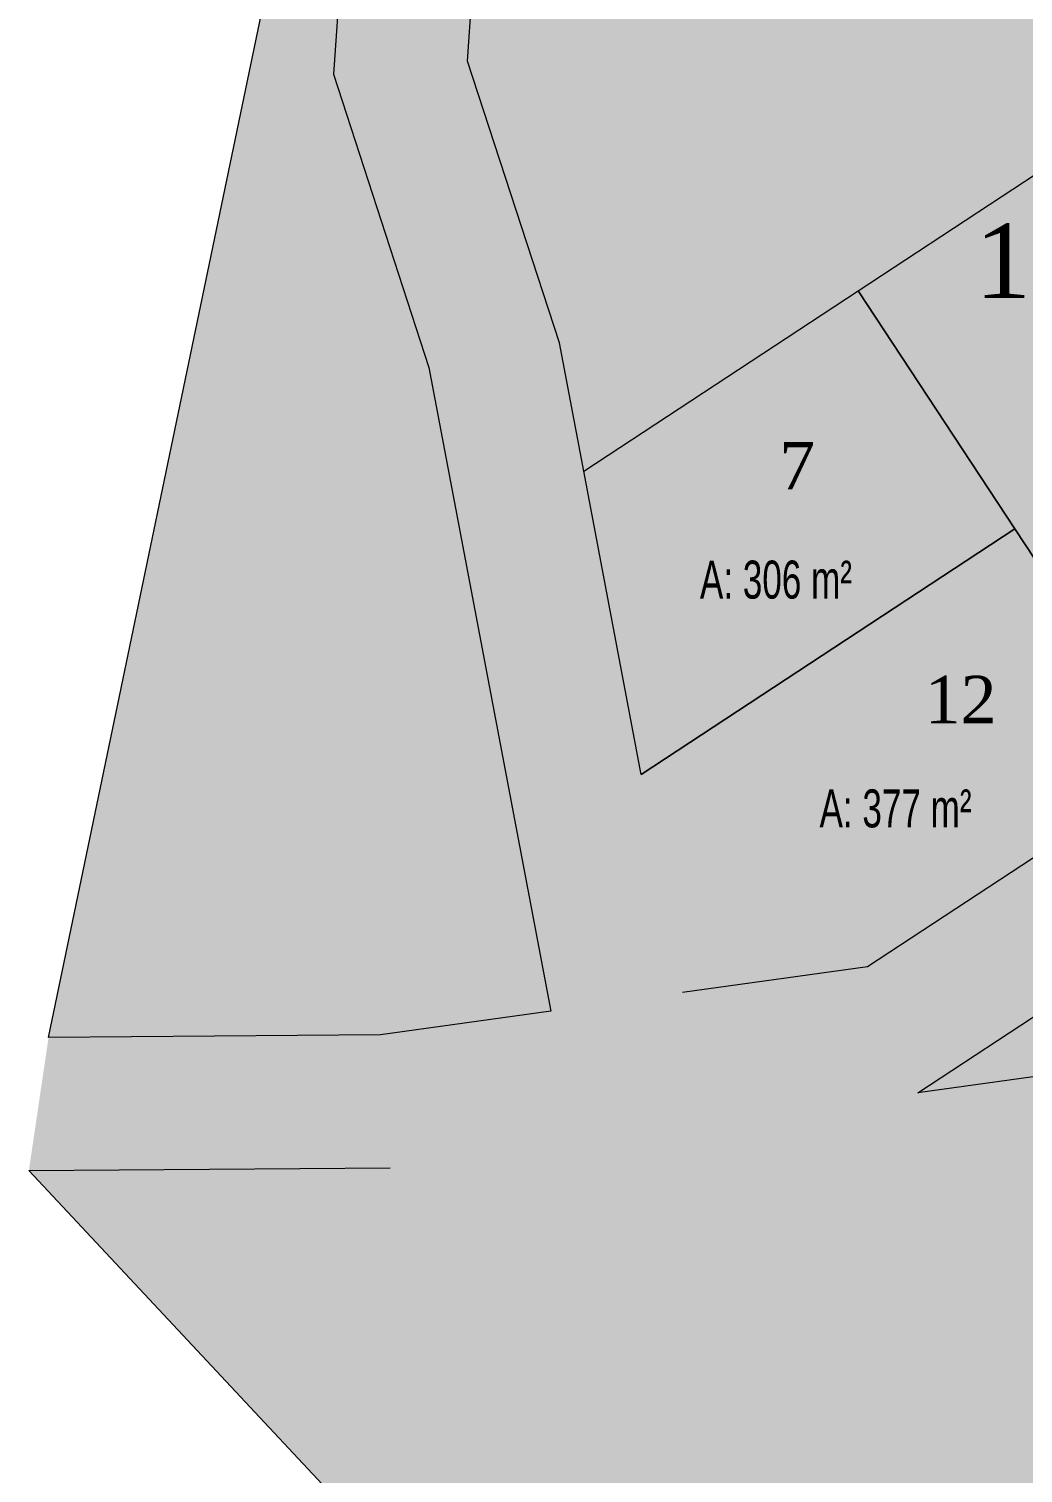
# Model space of a CAD drawing. Header units: metres. Extents: x 476631 to 477421, y 4483749 to 4484052.
# Drawn here: x 476630.7 to 476683, y 4483831.1 to 4483907.2 of the extents above; entities that cross this region are included whole.
import ezdxf

# ---------------------------------------------------------------- set-up
doc = ezdxf.new("R2010")
doc.units = ezdxf.units.M
for name, color, linetype, lineweight in [('M2', 1, 'Continuous', 25), ('serbest', 10, 'Continuous', 0), ('TK_PARSEL', 1, 'Continuous', 0), ('ZC_10', 1, 'Continuous', 0), ('ZC_7', 18, 'Continuous', 0)]:
    doc.layers.add(name, color=color, linetype=linetype, lineweight=lineweight)
doc.styles.add('M2', font='', dxfattribs={"width": 0.9, "height": 12})
doc.styles.get("Standard").update_dxf_attribs({"font": 'TimesNewRoman.ttf'})
doc.styles.get('M2').set_extended_font_data('Swis721 LtCn BT')

msp = doc.modelspace()

# ---------------------------------------------------------------- hatches: boundary and pattern name
at = {"layer": 'M2', "true_color": 0x636466}
h = msp.add_hatch(color=251, dxfattribs=at)
h.dxf.hatch_style = 1
h.paths.add_polyline_path([(476658.642, 4483890.63), (476653.796, 4483905.46), (476655.414, 4483928.887), (476648.948, 4483936.862), (476646.732, 4483904.775), (476651.764, 4483889.329), (476658.171, 4483855.464), (476665.113, 4483856.436), (476662.938, 4483867.92), (476659.918, 4483883.886)])
h = msp.add_hatch(color=251, dxfattribs=at)
h.dxf.hatch_style = 1
h.paths.add_polyline_path([(476691.591, 4483860.425), (476701.619, 4483867.015), (476741.956, 4483893.523), (476733.298, 4483896.21), (476674.846, 4483857.797), (476665.113, 4483856.436), (476658.171, 4483855.464), (476649.205, 4483854.21), (476631.74, 4483854.077), (476630.704, 4483847.069), (476649.719, 4483847.214), (476677.493, 4483851.16)])
at = {"layer": 'serbest'}
h = msp.add_hatch(color=4, dxfattribs=at)
h.dxf.hatch_style = 1
h.paths.add_polyline_path([(476684.388, 4483899.966), (476674.36, 4483893.376), (476682.598, 4483880.84), (476690.835, 4483868.305), (476700.864, 4483874.895)])
h = msp.add_hatch(color=4, dxfattribs=at)
h.dxf.hatch_style = 1
h.paths.add_polyline_path([(476674.36, 4483893.376), (476659.92, 4483883.887), (476662.938, 4483867.92), (476682.598, 4483880.84)])
h = msp.add_hatch(color=4, dxfattribs=at)
h.dxf.hatch_style = 1
h.paths.add_polyline_path([(476682.598, 4483880.84), (476662.938, 4483867.92), (476665.113, 4483856.437), (476674.848, 4483857.799), (476690.835, 4483868.305)])
h = msp.add_hatch(color=14, dxfattribs=at)
h.dxf.hatch_style = 1
h.paths.add_polyline_path([(476691.591, 4483860.425), (476677.493, 4483851.16), (476685.011, 4483852.208), (476687.623, 4483836.279), (476696.486, 4483842.103), (476701.5, 4483845.398)])
at = {"layer": 'TK_PARSEL', "true_color": 0x136734}
h = msp.add_hatch(color=116, dxfattribs=at)
h.dxf.hatch_style = 1
h.paths.add_polyline_path([(476701.207, 4483929.342), (476701.228, 4483951.17), (476655.414, 4483928.887), (476653.796, 4483905.46), (476658.642, 4483890.63), (476659.918, 4483883.886), (476709.463, 4483916.445)])
h = msp.add_hatch(color=116, dxfattribs=at)
h.dxf.hatch_style = 1
h.paths.add_polyline_path([(476651.764, 4483889.329), (476646.732, 4483904.775), (476648.948, 4483936.862), (476631.74, 4483854.077), (476649.205, 4483854.21), (476658.171, 4483855.464)])
h = msp.add_hatch(color=116, dxfattribs=at)
h.dxf.hatch_style = 1
h.paths.add_polyline_path([(476688.651, 4483830.008), (476687.623, 4483836.279), (476685.011, 4483852.208), (476677.493, 4483851.16), (476649.719, 4483847.214), (476630.704, 4483847.069), (476666.735, 4483808.547), (476693.17, 4483810.985)])

# ---------------------------------------------------------------- linework, layer by layer
at = {"layer": 'serbest'}
for p, q in [((476631.74, 4483854.077, 218.1), (476648.948, 4483936.862, 218.1)), ((476666.735, 4483808.547, 218.1), (476630.704, 4483847.069, 218.1))]:
    msp.add_line(p, q, dxfattribs=at)
at = {"layer": 'TK_PARSEL'}
for p, q in [((476674.36, 4483893.376), (476684.388, 4483899.966)), ((476674.36, 4483893.376), (476682.598, 4483880.84)), ((476682.598, 4483880.84), (476674.36, 4483893.376)), ((476674.36, 4483893.376), (476674.36, 4483893.376)), ((476662.938, 4483867.92), (476659.92, 4483883.887)), ((476659.92, 4483883.887), (476659.92, 4483883.887)), ((476682.598, 4483880.84), (476662.938, 4483867.92)), ((476662.938, 4483867.92), (476682.598, 4483880.84)), ((476690.835, 4483868.305), (476682.598, 4483880.84)), ((476682.598, 4483880.84), (476690.835, 4483868.305)), ((476690.835, 4483868.305), (476674.848, 4483857.799)), ((476662.938, 4483867.92), (476662.938, 4483867.92)), ((476677.493, 4483851.16), (476691.591, 4483860.425)), ((476674.848, 4483857.799), (476665.113, 4483856.437)), ((476685.011, 4483852.208), (476677.493, 4483851.16)), ((476677.493, 4483851.16), (476677.493, 4483851.16))]:
    msp.add_line(p, q, dxfattribs=at)
at = {"layer": 'TK_PARSEL', "color": 4}
msp.add_line((476659.92, 4483883.887), (476674.36, 4483893.376), dxfattribs=at)
at = {"layer": 'ZC_10'}
for p, q in [((476653.796, 4483905.46, 218.1), (476655.414, 4483928.887, 218.1)), ((476658.642, 4483890.63, 218.1), (476653.796, 4483905.46, 218.1)), ((476659.918, 4483883.886, 218.1), (476658.642, 4483890.63, 218.1))]:
    msp.add_line(p, q, dxfattribs=at)
at = {"layer": 'ZC_7'}
for p, q in [((476648.948, 4483936.862, 218.1), (476646.732, 4483904.775, 218.1)), ((476646.732, 4483904.775, 218.1), (476651.764, 4483889.329, 218.1)), ((476651.764, 4483889.329, 218.1), (476658.171, 4483855.464, 218.1)), ((476658.171, 4483855.464, 218.1), (476649.205, 4483854.21, 218.1)), ((476649.205, 4483854.21, 218.1), (476631.74, 4483854.077, 218.1)), ((476630.704, 4483847.069, 218.1), (476649.719, 4483847.214, 218.1))]:
    msp.add_line(p, q, dxfattribs=at)

# ---------------------------------------------------------------- texts
at = {"layer": 'M2', "color": 1, "style": 'M2', "width": 0.9}
for s, p in [('A: 306 m²', (476666.027, 4483877.172)), ('A: 377 m²', (476672.321, 4483865.132))]:
    msp.add_text(s, height=2, dxfattribs=at).set_placement(p)
at = {"layer": 'serbest', "color": 5, "insert": (476680.499, 4483896.902), "char_height": 3.9129, "attachment_point": 1}
msp.add_mtext_dynamic_manual_height_columns('1394', width=31.40198, gutter_width=19.564, heights=[0], dxfattribs=at)
at = {"layer": 'serbest', "char_height": 2.5, "attachment_point": 1}
for s, insert in [('7', (476670.203, 4483885.417)), ('12', (476677.861, 4483873.113))]:
    msp.add_mtext_dynamic_manual_height_columns(s, width=11.84476, gutter_width=12.5, heights=[0], dxfattribs=dict(at, insert=insert))

doc.saveas('drawing.dxf')
